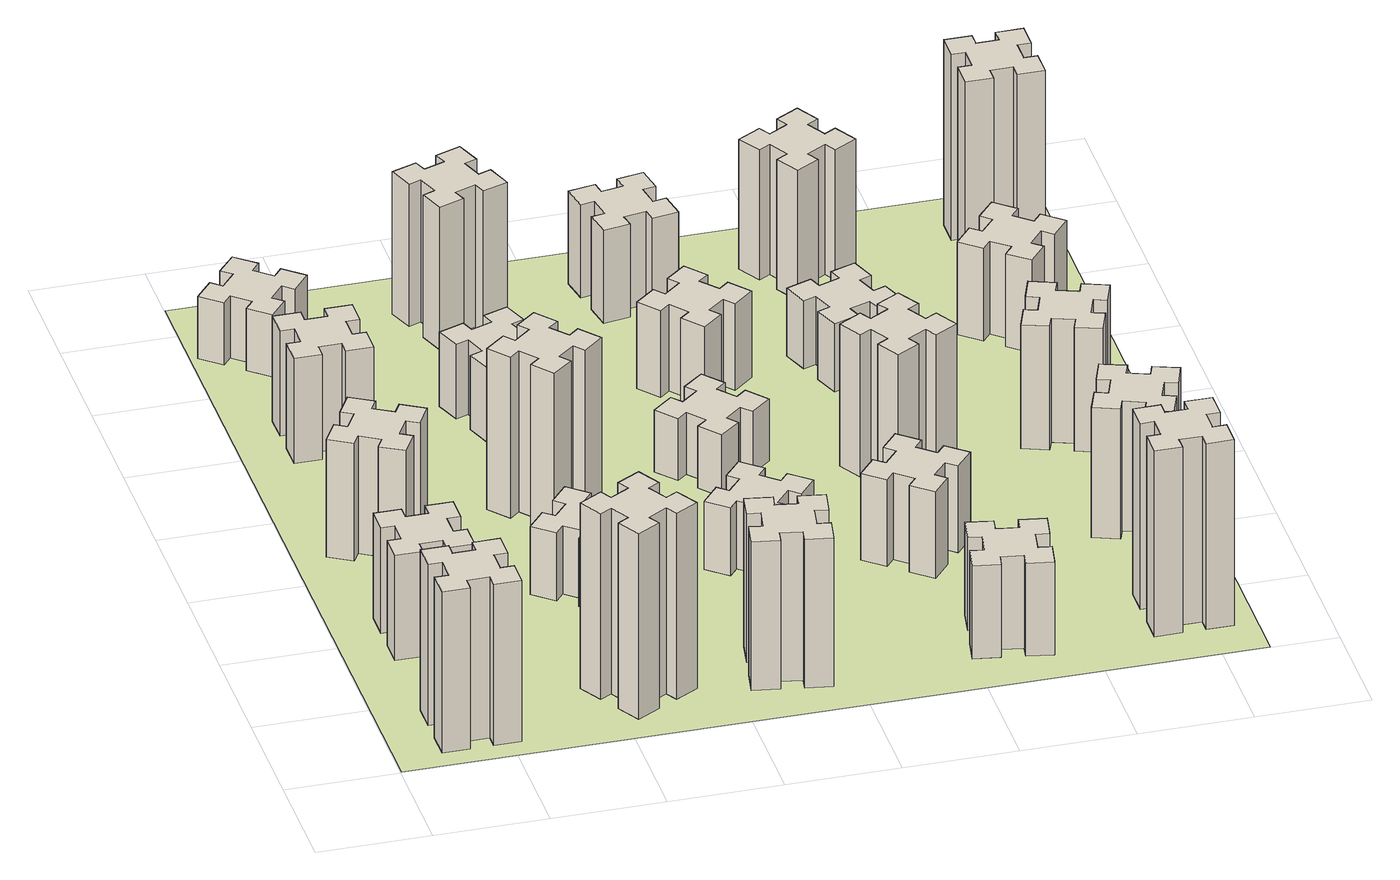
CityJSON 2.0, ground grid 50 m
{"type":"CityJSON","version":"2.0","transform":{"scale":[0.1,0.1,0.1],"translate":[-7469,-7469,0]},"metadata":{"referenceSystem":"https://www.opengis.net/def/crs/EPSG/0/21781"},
"CityObjects":{
"building1":{"type":"Building","attributes":{"class":"1000","function":"1000","usage":"1000","yearOfConstruction":2016,"roofType":"1000","measuredHeight":78,"storeysAboveGround":30,"storeysBelowGround":0},"geometry":[{"type":"Solid","lod":"1","boundaries":[[[[0,1,2,3,4,5,6,7,8,9,10,11,12,13,14,15,16,17,18,19]],[[17,16,20,21]],[[16,15,22,20]],[[15,14,23,22]],[[14,13,24,23]],[[13,12,25,24]],[[12,11,26,25]],[[11,10,27,26]],[[10,9,28,27]],[[9,8,29,28]],[[8,7,30,29]],[[7,6,31,30]],[[6,5,32,31]],[[5,4,33,32]],[[4,3,34,33]],[[3,2,35,34]],[[2,1,36,35]],[[1,0,37,36]],[[0,19,38,37]],[[19,18,39,38]],[[18,17,21,39]],[[24,25,26,27,28,29,30,31,32,33,34,35,36,37,38,39,21,20,22,23]]]]}]},
"building2":{"type":"Building","attributes":{"class":"1000","function":"1000","usage":"1000","yearOfConstruction":2016,"roofType":"1000","measuredHeight":51,"storeysAboveGround":30,"storeysBelowGround":0},"geometry":[{"type":"Solid","lod":"1","boundaries":[[[[40,41,42,43,44,45,46,47,48,49,50,51,52,53,54,55,56,57,58,59]],[[57,56,60,61]],[[56,55,62,60]],[[55,54,63,62]],[[54,53,64,63]],[[53,52,65,64]],[[52,51,66,65]],[[51,50,67,66]],[[50,49,68,67]],[[49,48,69,68]],[[48,47,70,69]],[[47,46,71,70]],[[46,45,72,71]],[[45,44,73,72]],[[44,43,74,73]],[[43,42,75,74]],[[42,41,76,75]],[[41,40,77,76]],[[40,59,78,77]],[[59,58,79,78]],[[58,57,61,79]],[[64,65,66,67,68,69,70,71,72,73,74,75,76,77,78,79,61,60,62,63]]]]}]},
"building3":{"type":"Building","attributes":{"class":"1000","function":"1000","usage":"1000","yearOfConstruction":2016,"roofType":"1000","measuredHeight":57,"storeysAboveGround":30,"storeysBelowGround":0},"geometry":[{"type":"Solid","lod":"1","boundaries":[[[[80,81,82,83,84,85,86,87,88,89,90,91,92,93,94,95,96,97,98,99]],[[97,96,100,101]],[[96,95,102,100]],[[95,94,103,102]],[[94,93,104,103]],[[93,92,105,104]],[[92,91,106,105]],[[91,90,107,106]],[[90,89,108,107]],[[89,88,109,108]],[[88,87,110,109]],[[87,86,111,110]],[[86,85,112,111]],[[85,84,113,112]],[[84,83,114,113]],[[83,82,115,114]],[[82,81,116,115]],[[81,80,117,116]],[[80,99,118,117]],[[99,98,119,118]],[[98,97,101,119]],[[104,105,106,107,108,109,110,111,112,113,114,115,116,117,118,119,101,100,102,103]]]]}]},
"building4":{"type":"Building","attributes":{"class":"1000","function":"1000","usage":"1000","yearOfConstruction":2016,"roofType":"1000","measuredHeight":51,"storeysAboveGround":30,"storeysBelowGround":0},"geometry":[{"type":"Solid","lod":"1","boundaries":[[[[120,121,122,123,124,125,126,127,128,129,130,131,132,133,134,135,136,137,138,139]],[[137,136,140,141]],[[136,135,142,140]],[[135,134,143,142]],[[134,133,144,143]],[[133,132,145,144]],[[132,131,146,145]],[[131,130,147,146]],[[130,129,148,147]],[[129,128,149,148]],[[128,127,150,149]],[[127,126,151,150]],[[126,125,152,151]],[[125,124,153,152]],[[124,123,154,153]],[[123,122,155,154]],[[122,121,156,155]],[[121,120,157,156]],[[120,139,158,157]],[[139,138,159,158]],[[138,137,141,159]],[[144,145,146,147,148,149,150,151,152,153,154,155,156,157,158,159,141,140,142,143]]]]}]},
"building5":{"type":"Building","attributes":{"class":"1000","function":"1000","usage":"1000","yearOfConstruction":2016,"roofType":"1000","measuredHeight":90,"storeysAboveGround":30,"storeysBelowGround":0},"geometry":[{"type":"Solid","lod":"1","boundaries":[[[[160,161,162,163,164,165,166,167,168,169,170,171,172,173,174,175,176,177,178,179]],[[177,176,180,181]],[[176,175,182,180]],[[175,174,183,182]],[[174,173,184,183]],[[173,172,185,184]],[[172,171,186,185]],[[171,170,187,186]],[[170,169,188,187]],[[169,168,189,188]],[[168,167,190,189]],[[167,166,191,190]],[[166,165,192,191]],[[165,164,193,192]],[[164,163,194,193]],[[163,162,195,194]],[[162,161,196,195]],[[161,160,197,196]],[[160,179,198,197]],[[179,178,199,198]],[[178,177,181,199]],[[184,185,186,187,188,189,190,191,192,193,194,195,196,197,198,199,181,180,182,183]]]]}]},
"building6":{"type":"Building","attributes":{"class":"1000","function":"1000","usage":"1000","yearOfConstruction":2016,"roofType":"1000","measuredHeight":30,"storeysAboveGround":30,"storeysBelowGround":0},"geometry":[{"type":"Solid","lod":"1","boundaries":[[[[200,201,202,203,204,205,206,207,208,209,210,211,212,213,214,215,216,217,218,219]],[[217,216,220,221]],[[216,215,222,220]],[[215,214,223,222]],[[214,213,224,223]],[[213,212,225,224]],[[212,211,226,225]],[[211,210,227,226]],[[210,209,228,227]],[[209,208,229,228]],[[208,207,230,229]],[[207,206,231,230]],[[206,205,232,231]],[[205,204,233,232]],[[204,203,234,233]],[[203,202,235,234]],[[202,201,236,235]],[[201,200,237,236]],[[200,219,238,237]],[[219,218,239,238]],[[218,217,221,239]],[[224,225,226,227,228,229,230,231,232,233,234,235,236,237,238,239,221,220,222,223]]]]}]},
"building7":{"type":"Building","attributes":{"class":"1000","function":"1000","usage":"1000","yearOfConstruction":2016,"roofType":"1000","measuredHeight":33,"storeysAboveGround":30,"storeysBelowGround":0},"geometry":[{"type":"Solid","lod":"1","boundaries":[[[[240,241,242,243,244,245,246,247,248,249,250,251,252,253,254,255,256,257,258,259]],[[257,256,260,261]],[[256,255,262,260]],[[255,254,263,262]],[[254,253,264,263]],[[253,252,265,264]],[[252,251,266,265]],[[251,250,267,266]],[[250,249,268,267]],[[249,248,269,268]],[[248,247,270,269]],[[247,246,271,270]],[[246,245,272,271]],[[245,244,273,272]],[[244,243,274,273]],[[243,242,275,274]],[[242,241,276,275]],[[241,240,277,276]],[[240,259,278,277]],[[259,258,279,278]],[[258,257,261,279]],[[264,265,266,267,268,269,270,271,272,273,274,275,276,277,278,279,261,260,262,263]]]]}]},
"building8":{"type":"Building","attributes":{"class":"1000","function":"1000","usage":"1000","yearOfConstruction":2016,"roofType":"1000","measuredHeight":78,"storeysAboveGround":30,"storeysBelowGround":0},"geometry":[{"type":"Solid","lod":"1","boundaries":[[[[280,281,282,283,284,285,286,287,288,289,290,291,292,293,294,295,296,297,298,299]],[[297,296,300,301]],[[296,295,302,300]],[[295,294,303,302]],[[294,293,304,303]],[[293,292,305,304]],[[292,291,306,305]],[[291,290,307,306]],[[290,289,308,307]],[[289,288,309,308]],[[288,287,310,309]],[[287,286,311,310]],[[286,285,312,311]],[[285,284,313,312]],[[284,283,314,313]],[[283,282,315,314]],[[282,281,316,315]],[[281,280,317,316]],[[280,299,318,317]],[[299,298,319,318]],[[298,297,301,319]],[[304,305,306,307,308,309,310,311,312,313,314,315,316,317,318,319,301,300,302,303]]]]}]},
"building9":{"type":"Building","attributes":{"class":"1000","function":"1000","usage":"1000","yearOfConstruction":2016,"roofType":"1000","measuredHeight":72,"storeysAboveGround":30,"storeysBelowGround":0},"geometry":[{"type":"Solid","lod":"1","boundaries":[[[[320,321,322,323,324,325,326,327,328,329,330,331,332,333,334,335,336,337,338,339]],[[337,336,340,341]],[[336,335,342,340]],[[335,334,343,342]],[[334,333,344,343]],[[333,332,345,344]],[[332,331,346,345]],[[331,330,347,346]],[[330,329,348,347]],[[329,328,349,348]],[[328,327,350,349]],[[327,326,351,350]],[[326,325,352,351]],[[325,324,353,352]],[[324,323,354,353]],[[323,322,355,354]],[[322,321,356,355]],[[321,320,357,356]],[[320,339,358,357]],[[339,338,359,358]],[[338,337,341,359]],[[344,345,346,347,348,349,350,351,352,353,354,355,356,357,358,359,341,340,342,343]]]]}]},
"building10":{"type":"Building","attributes":{"class":"1000","function":"1000","usage":"1000","yearOfConstruction":2016,"roofType":"1000","measuredHeight":36,"storeysAboveGround":30,"storeysBelowGround":0},"geometry":[{"type":"Solid","lod":"1","boundaries":[[[[360,361,362,363,364,365,366,367,368,369,370,371,372,373,374,375,376,377,378,379]],[[377,376,380,381]],[[376,375,382,380]],[[375,374,383,382]],[[374,373,384,383]],[[373,372,385,384]],[[372,371,386,385]],[[371,370,387,386]],[[370,369,388,387]],[[369,368,389,388]],[[368,367,390,389]],[[367,366,391,390]],[[366,365,392,391]],[[365,364,393,392]],[[364,363,394,393]],[[363,362,395,394]],[[362,361,396,395]],[[361,360,397,396]],[[360,379,398,397]],[[379,378,399,398]],[[378,377,381,399]],[[384,385,386,387,388,389,390,391,392,393,394,395,396,397,398,399,381,380,382,383]]]]}]},
"building11":{"type":"Building","attributes":{"class":"1000","function":"1000","usage":"1000","yearOfConstruction":2016,"roofType":"1000","measuredHeight":69,"storeysAboveGround":30,"storeysBelowGround":0},"geometry":[{"type":"Solid","lod":"1","boundaries":[[[[400,401,402,403,404,405,406,407,408,409,410,411,412,413,414,415,416,417,418,419]],[[417,416,420,421]],[[416,415,422,420]],[[415,414,423,422]],[[414,413,424,423]],[[413,412,425,424]],[[412,411,426,425]],[[411,410,427,426]],[[410,409,428,427]],[[409,408,429,428]],[[408,407,430,429]],[[407,406,431,430]],[[406,405,432,431]],[[405,404,433,432]],[[404,403,434,433]],[[403,402,435,434]],[[402,401,436,435]],[[401,400,437,436]],[[400,419,438,437]],[[419,418,439,438]],[[418,417,421,439]],[[424,425,426,427,428,429,430,431,432,433,434,435,436,437,438,439,421,420,422,423]]]]}]},
"building12":{"type":"Building","attributes":{"class":"1000","function":"1000","usage":"1000","yearOfConstruction":2016,"roofType":"1000","measuredHeight":33,"storeysAboveGround":30,"storeysBelowGround":0},"geometry":[{"type":"Solid","lod":"1","boundaries":[[[[440,441,442,443,444,445,446,447,448,449,450,451,452,453,454,455,456,457,458,459]],[[457,456,460,461]],[[456,455,462,460]],[[455,454,463,462]],[[454,453,464,463]],[[453,452,465,464]],[[452,451,466,465]],[[451,450,467,466]],[[450,449,468,467]],[[449,448,469,468]],[[448,447,470,469]],[[447,446,471,470]],[[446,445,472,471]],[[445,444,473,472]],[[444,443,474,473]],[[443,442,475,474]],[[442,441,476,475]],[[441,440,477,476]],[[440,459,478,477]],[[459,458,479,478]],[[458,457,461,479]],[[464,465,466,467,468,469,470,471,472,473,474,475,476,477,478,479,461,460,462,463]]]]}]},
"building13":{"type":"Building","attributes":{"class":"1000","function":"1000","usage":"1000","yearOfConstruction":2016,"roofType":"1000","measuredHeight":30,"storeysAboveGround":30,"storeysBelowGround":0},"geometry":[{"type":"Solid","lod":"1","boundaries":[[[[480,481,482,483,484,485,486,487,488,489,490,491,492,493,494,495,496,497,498,499]],[[497,496,500,501]],[[496,495,502,500]],[[495,494,503,502]],[[494,493,504,503]],[[493,492,505,504]],[[492,491,506,505]],[[491,490,507,506]],[[490,489,508,507]],[[489,488,509,508]],[[488,487,510,509]],[[487,486,511,510]],[[486,485,512,511]],[[485,484,513,512]],[[484,483,514,513]],[[483,482,515,514]],[[482,481,516,515]],[[481,480,517,516]],[[480,499,518,517]],[[499,498,519,518]],[[498,497,501,519]],[[504,505,506,507,508,509,510,511,512,513,514,515,516,517,518,519,501,500,502,503]]]]}]},
"building14":{"type":"Building","attributes":{"class":"1000","function":"1000","usage":"1000","yearOfConstruction":2016,"roofType":"1000","measuredHeight":42,"storeysAboveGround":30,"storeysBelowGround":0},"geometry":[{"type":"Solid","lod":"1","boundaries":[[[[520,521,522,523,524,525,526,527,528,529,530,531,532,533,534,535,536,537,538,539]],[[537,536,540,541]],[[536,535,542,540]],[[535,534,543,542]],[[534,533,544,543]],[[533,532,545,544]],[[532,531,546,545]],[[531,530,547,546]],[[530,529,548,547]],[[529,528,549,548]],[[528,527,550,549]],[[527,526,551,550]],[[526,525,552,551]],[[525,524,553,552]],[[524,523,554,553]],[[523,522,555,554]],[[522,521,556,555]],[[521,520,557,556]],[[520,539,558,557]],[[539,538,559,558]],[[538,537,541,559]],[[544,545,546,547,548,549,550,551,552,553,554,555,556,557,558,559,541,540,542,543]]]]}]},
"building15":{"type":"Building","attributes":{"class":"1000","function":"1000","usage":"1000","yearOfConstruction":2016,"roofType":"1000","measuredHeight":45,"storeysAboveGround":30,"storeysBelowGround":0},"geometry":[{"type":"Solid","lod":"1","boundaries":[[[[560,561,562,563,564,565,566,567,568,569,570,571,572,573,574,575,576,577,578,579]],[[577,576,580,581]],[[576,575,582,580]],[[575,574,583,582]],[[574,573,584,583]],[[573,572,585,584]],[[572,571,586,585]],[[571,570,587,586]],[[570,569,588,587]],[[569,568,589,588]],[[568,567,590,589]],[[567,566,591,590]],[[566,565,592,591]],[[565,564,593,592]],[[564,563,594,593]],[[563,562,595,594]],[[562,561,596,595]],[[561,560,597,596]],[[560,579,598,597]],[[579,578,599,598]],[[578,577,581,599]],[[584,585,586,587,588,589,590,591,592,593,594,595,596,597,598,599,581,580,582,583]]]]}]},
"building16":{"type":"Building","attributes":{"class":"1000","function":"1000","usage":"1000","yearOfConstruction":2016,"roofType":"1000","measuredHeight":42,"storeysAboveGround":30,"storeysBelowGround":0},"geometry":[{"type":"Solid","lod":"1","boundaries":[[[[600,601,602,603,604,605,606,607,608,609,610,611,612,613,614,615,616,617,618,619]],[[617,616,620,621]],[[616,615,622,620]],[[615,614,623,622]],[[614,613,624,623]],[[613,612,625,624]],[[612,611,626,625]],[[611,610,627,626]],[[610,609,628,627]],[[609,608,629,628]],[[608,607,630,629]],[[607,606,631,630]],[[606,605,632,631]],[[605,604,633,632]],[[604,603,634,633]],[[603,602,635,634]],[[602,601,636,635]],[[601,600,637,636]],[[600,619,638,637]],[[619,618,639,638]],[[618,617,621,639]],[[624,625,626,627,628,629,630,631,632,633,634,635,636,637,638,639,621,620,622,623]]]]}]},
"building17":{"type":"Building","attributes":{"class":"1000","function":"1000","usage":"1000","yearOfConstruction":2016,"roofType":"1000","measuredHeight":45,"storeysAboveGround":30,"storeysBelowGround":0},"geometry":[{"type":"Solid","lod":"1","boundaries":[[[[640,641,642,643,644,645,646,647,648,649,650,651,652,653,654,655,656,657,658,659]],[[657,656,660,661]],[[656,655,662,660]],[[655,654,663,662]],[[654,653,664,663]],[[653,652,665,664]],[[652,651,666,665]],[[651,650,667,666]],[[650,649,668,667]],[[649,648,669,668]],[[648,647,670,669]],[[647,646,671,670]],[[646,645,672,671]],[[645,644,673,672]],[[644,643,674,673]],[[643,642,675,674]],[[642,641,676,675]],[[641,640,677,676]],[[640,659,678,677]],[[659,658,679,678]],[[658,657,661,679]],[[664,665,666,667,668,669,670,671,672,673,674,675,676,677,678,679,661,660,662,663]]]]}]},
"building18":{"type":"Building","attributes":{"class":"1000","function":"1000","usage":"1000","yearOfConstruction":2016,"roofType":"1000","measuredHeight":69,"storeysAboveGround":30,"storeysBelowGround":0},"geometry":[{"type":"Solid","lod":"1","boundaries":[[[[680,681,682,683,684,685,686,687,688,689,690,691,692,693,694,695,696,697,698,699]],[[697,696,700,701]],[[696,695,702,700]],[[695,694,703,702]],[[694,693,704,703]],[[693,692,705,704]],[[692,691,706,705]],[[691,690,707,706]],[[690,689,708,707]],[[689,688,709,708]],[[688,687,710,709]],[[687,686,711,710]],[[686,685,712,711]],[[685,684,713,712]],[[684,683,714,713]],[[683,682,715,714]],[[682,681,716,715]],[[681,680,717,716]],[[680,699,718,717]],[[699,698,719,718]],[[698,697,701,719]],[[704,705,706,707,708,709,710,711,712,713,714,715,716,717,718,719,701,700,702,703]]]]}]},
"building19":{"type":"Building","attributes":{"class":"1000","function":"1000","usage":"1000","yearOfConstruction":2016,"roofType":"1000","measuredHeight":33,"storeysAboveGround":30,"storeysBelowGround":0},"geometry":[{"type":"Solid","lod":"1","boundaries":[[[[720,721,722,723,724,725,726,727,728,729,730,731,732,733,734,735,736,737,738,739]],[[737,736,740,741]],[[736,735,742,740]],[[735,734,743,742]],[[734,733,744,743]],[[733,732,745,744]],[[732,731,746,745]],[[731,730,747,746]],[[730,729,748,747]],[[729,728,749,748]],[[728,727,750,749]],[[727,726,751,750]],[[726,725,752,751]],[[725,724,753,752]],[[724,723,754,753]],[[723,722,755,754]],[[722,721,756,755]],[[721,720,757,756]],[[720,739,758,757]],[[739,738,759,758]],[[738,737,741,759]],[[744,745,746,747,748,749,750,751,752,753,754,755,756,757,758,759,741,740,742,743]]]]}]},
"building20":{"type":"Building","attributes":{"class":"1000","function":"1000","usage":"1000","yearOfConstruction":2016,"roofType":"1000","measuredHeight":90,"storeysAboveGround":30,"storeysBelowGround":0},"geometry":[{"type":"Solid","lod":"1","boundaries":[[[[760,761,762,763,764,765,766,767,768,769,770,771,772,773,774,775,776,777,778,779]],[[777,776,780,781]],[[776,775,782,780]],[[775,774,783,782]],[[774,773,784,783]],[[773,772,785,784]],[[772,771,786,785]],[[771,770,787,786]],[[770,769,788,787]],[[769,768,789,788]],[[768,767,790,789]],[[767,766,791,790]],[[766,765,792,791]],[[765,764,793,792]],[[764,763,794,793]],[[763,762,795,794]],[[762,761,796,795]],[[761,760,797,796]],[[760,779,798,797]],[[779,778,799,798]],[[778,777,781,799]],[[784,785,786,787,788,789,790,791,792,793,794,795,796,797,798,799,781,780,782,783]]]]}]},
"building21":{"type":"Building","attributes":{"class":"1000","function":"1000","usage":"1000","yearOfConstruction":2016,"roofType":"1000","measuredHeight":63,"storeysAboveGround":30,"storeysBelowGround":0},"geometry":[{"type":"Solid","lod":"1","boundaries":[[[[800,801,802,803,804,805,806,807,808,809,810,811,812,813,814,815,816,817,818,819]],[[817,816,820,821]],[[816,815,822,820]],[[815,814,823,822]],[[814,813,824,823]],[[813,812,825,824]],[[812,811,826,825]],[[811,810,827,826]],[[810,809,828,827]],[[809,808,829,828]],[[808,807,830,829]],[[807,806,831,830]],[[806,805,832,831]],[[805,804,833,832]],[[804,803,834,833]],[[803,802,835,834]],[[802,801,836,835]],[[801,800,837,836]],[[800,819,838,837]],[[819,818,839,838]],[[818,817,821,839]],[[824,825,826,827,828,829,830,831,832,833,834,835,836,837,838,839,821,820,822,823]]]]}]},
"building22":{"type":"Building","attributes":{"class":"1000","function":"1000","usage":"1000","yearOfConstruction":2016,"roofType":"1000","measuredHeight":63,"storeysAboveGround":30,"storeysBelowGround":0},"geometry":[{"type":"Solid","lod":"1","boundaries":[[[[840,841,842,843,844,845,846,847,848,849,850,851,852,853,854,855,856,857,858,859]],[[857,856,860,861]],[[856,855,862,860]],[[855,854,863,862]],[[854,853,864,863]],[[853,852,865,864]],[[852,851,866,865]],[[851,850,867,866]],[[850,849,868,867]],[[849,848,869,868]],[[848,847,870,869]],[[847,846,871,870]],[[846,845,872,871]],[[845,844,873,872]],[[844,843,874,873]],[[843,842,875,874]],[[842,841,876,875]],[[841,840,877,876]],[[840,859,878,877]],[[859,858,879,878]],[[858,857,861,879]],[[864,865,866,867,868,869,870,871,872,873,874,875,876,877,878,879,861,860,862,863]]]]}]},
"building23":{"type":"Building","attributes":{"class":"1000","function":"1000","usage":"1000","yearOfConstruction":2016,"roofType":"1000","measuredHeight":60,"storeysAboveGround":30,"storeysBelowGround":0},"geometry":[{"type":"Solid","lod":"1","boundaries":[[[[880,881,882,883,884,885,886,887,888,889,890,891,892,893,894,895,896,897,898,899]],[[897,896,900,901]],[[896,895,902,900]],[[895,894,903,902]],[[894,893,904,903]],[[893,892,905,904]],[[892,891,906,905]],[[891,890,907,906]],[[890,889,908,907]],[[889,888,909,908]],[[888,887,910,909]],[[887,886,911,910]],[[886,885,912,911]],[[885,884,913,912]],[[884,883,914,913]],[[883,882,915,914]],[[882,881,916,915]],[[881,880,917,916]],[[880,899,918,917]],[[899,898,919,918]],[[898,897,901,919]],[[904,905,906,907,908,909,910,911,912,913,914,915,916,917,918,919,901,900,902,903]]]]}]},
"building24":{"type":"Building","attributes":{"class":"1000","function":"1000","usage":"1000","yearOfConstruction":2016,"roofType":"1000","measuredHeight":45,"storeysAboveGround":30,"storeysBelowGround":0},"geometry":[{"type":"Solid","lod":"1","boundaries":[[[[920,921,922,923,924,925,926,927,928,929,930,931,932,933,934,935,936,937,938,939]],[[937,936,940,941]],[[936,935,942,940]],[[935,934,943,942]],[[934,933,944,943]],[[933,932,945,944]],[[932,931,946,945]],[[931,930,947,946]],[[930,929,948,947]],[[929,928,949,948]],[[928,927,950,949]],[[927,926,951,950]],[[926,925,952,951]],[[925,924,953,952]],[[924,923,954,953]],[[923,922,955,954]],[[922,921,956,955]],[[921,920,957,956]],[[920,939,958,957]],[[939,938,959,958]],[[938,937,941,959]],[[944,945,946,947,948,949,950,951,952,953,954,955,956,957,958,959,941,940,942,943]]]]}]},
"building25":{"type":"Building","attributes":{"class":"1000","function":"1000","usage":"1000","yearOfConstruction":2016,"roofType":"1000","measuredHeight":90,"storeysAboveGround":30,"storeysBelowGround":0},"geometry":[{"type":"Solid","lod":"1","boundaries":[[[[960,961,962,963,964,965,966,967,968,969,970,971,972,973,974,975,976,977,978,979]],[[977,976,980,981]],[[976,975,982,980]],[[975,974,983,982]],[[974,973,984,983]],[[973,972,985,984]],[[972,971,986,985]],[[971,970,987,986]],[[970,969,988,987]],[[969,968,989,988]],[[968,967,990,989]],[[967,966,991,990]],[[966,965,992,991]],[[965,964,993,992]],[[964,963,994,993]],[[963,962,995,994]],[[962,961,996,995]],[[961,960,997,996]],[[960,979,998,997]],[[979,978,999,998]],[[978,977,981,999]],[[984,985,986,987,988,989,990,991,992,993,994,995,996,997,998,999,981,980,982,983]]]]}]},
"landuse1":{"type":"LandUse","attributes":{"name":"plot1","function":"1010"},"geometry":[{"type":"MultiSurface","lod":"1","boundaries":[[[1000,1001,1002,1003]]]}]}
},
"vertices":[
[265,325,0],[265,225,0],[205,225,0],[205,105,0],[325,105,0],[325,165,0],[425,165,0],[425,105,0],[545,105,0],[545,225,0],[485,225,0],[485,325,0],[545,325,0],[545,445,0],[425,445,0],[425,385,0],[325,385,0],[325,445,0],[205,445,0],[205,325,0],[325,385,780],[325,445,780],[425,385,780],[425,445,780],[545,445,780],[545,325,780],[485,325,780],[485,225,780],[545,225,780],[545,105,780],[425,105,780],[425,165,780],[325,165,780],[325,105,780],[205,105,780],[205,225,780],[265,225,780],[265,325,780],[205,325,780],[205,445,780],
[265,1065,0],[265,965,0],[205,965,0],[205,845,0],[325,845,0],[325,905,0],[425,905,0],[425,845,0],[545,845,0],[545,965,0],[485,965,0],[485,1065,0],[545,1065,0],[545,1185,0],[425,1185,0],[425,1125,0],[325,1125,0],[325,1185,0],[205,1185,0],[205,1065,0],[325,1125,510],[325,1185,510],[425,1125,510],[425,1185,510],[545,1185,510],[545,1065,510],[485,1065,510],[485,965,510],[545,965,510],[545,845,510],[425,845,510],[425,905,510],[325,905,510],[325,845,510],[205,845,510],[205,965,510],[265,965,510],[265,1065,510],[205,1065,510],[205,1185,510],
[474,1826,0],[387,1876,0],[417,1928,0],[313,1988,0],[253,1884,0],[305,1854,0],[255,1767,0],[203,1797,0],[143,1693,0],[247,1633,0],[277,1685,0],[364,1635,0],[334,1583,0],[438,1523,0],[498,1627,0],[446,1657,0],[496,1744,0],[548,1714,0],[608,1818,0],[504,1878,0],[496,1744,570],[548,1714,570],[446,1657,570],[498,1627,570],[438,1523,570],[334,1583,570],[364,1635,570],[277,1685,570],[247,1633,570],[143,1693,570],[203,1797,570],[255,1767,570],[305,1854,570],[253,1884,570],[313,1988,570],[417,1928,570],[387,1876,570],[474,1826,570],[504,1878,570],[608,1818,570],
[485,2545,0],[485,2645,0],[545,2645,0],[545,2765,0],[425,2765,0],[425,2705,0],[325,2705,0],[325,2765,0],[205,2765,0],[205,2645,0],[265,2645,0],[265,2545,0],[205,2545,0],[205,2425,0],[325,2425,0],[325,2485,0],[425,2485,0],[425,2425,0],[545,2425,0],[545,2545,0],[425,2485,510],[425,2425,510],[325,2485,510],[325,2425,510],[205,2425,510],[205,2545,510],[265,2545,510],[265,2645,510],[205,2645,510],[205,2765,510],[325,2765,510],[325,2705,510],[425,2705,510],[425,2765,510],[545,2765,510],[545,2645,510],[485,2645,510],[485,2545,510],[545,2545,510],[545,2425,510],
[1127,255,0],[1214,305,0],[1244,253,0],[1348,313,0],[1288,417,0],[1236,387,0],[1186,474,0],[1238,504,0],[1178,608,0],[1074,548,0],[1104,496,0],[1017,446,0],[987,498,0],[883,438,0],[943,334,0],[995,364,0],[1045,277,0],[993,247,0],[1053,143,0],[1157,203,0],[1045,277,900],[993,247,900],[995,364,900],[943,334,900],[883,438,900],[987,498,900],[1017,446,900],[1104,496,900],[1074,548,900],[1178,608,900],[1238,504,900],[1186,474,900],[1236,387,900],[1288,417,900],[1348,313,900],[1244,253,900],[1214,305,900],[1127,255,900],[1157,203,900],[1053,143,900],
[384,3387,0],[308,3452,0],[346,3498,0],[254,3575,0],[177,3483,0],[223,3444,0],[159,3368,0],[113,3406,0],[36,3314,0],[128,3237,0],[166,3283,0],[243,3219,0],[204,3173,0],[296,3096,0],[373,3188,0],[327,3226,0],[392,3303,0],[438,3264,0],[515,3356,0],[423,3433,0],[392,3303,300],[438,3264,300],[327,3226,300],[373,3188,300],[296,3096,300],[204,3173,300],[243,3219,300],[166,3283,300],[128,3237,300],[36,3314,300],[113,3406,300],[159,3368,300],[223,3444,300],[177,3483,300],[254,3575,300],[346,3498,300],[308,3452,300],[384,3387,300],[423,3433,300],[515,3356,300],
[1224,1267,0],[1148,1332,0],[1186,1378,0],[1094,1455,0],[1017,1363,0],[1063,1324,0],[999,1248,0],[953,1286,0],[876,1194,0],[968,1117,0],[1006,1163,0],[1083,1099,0],[1044,1053,0],[1136,976,0],[1213,1068,0],[1167,1106,0],[1232,1183,0],[1278,1144,0],[1355,1236,0],[1263,1313,0],[1232,1183,330],[1278,1144,330],[1167,1106,330],[1213,1068,330],[1136,976,330],[1044,1053,330],[1083,1099,330],[1006,1163,330],[968,1117,330],[876,1194,330],[953,1286,330],[999,1248,330],[1063,1324,330],[1017,1363,330],[1094,1455,330],[1186,1378,330],[1148,1332,330],[1224,1267,330],[1263,1313,330],[1355,1236,330],
[1083,1972,0],[1006,1907,0],[968,1953,0],[876,1876,0],[953,1784,0],[999,1823,0],[1063,1746,0],[1017,1708,0],[1094,1616,0],[1186,1693,0],[1148,1739,0],[1224,1803,0],[1263,1757,0],[1355,1834,0],[1278,1926,0],[1232,1888,0],[1167,1964,0],[1213,2003,0],[1136,2095,0],[1044,2018,0],[1167,1964,780],[1213,2003,780],[1232,1888,780],[1278,1926,780],[1355,1834,780],[1263,1757,780],[1224,1803,780],[1148,1739,780],[1186,1693,780],[1094,1616,780],[1017,1708,780],[1063,1746,780],[999,1823,780],[953,1784,780],[876,1876,780],[968,1953,780],[1006,1907,780],[1083,1972,780],[1044,2018,780],[1136,2095,780],
[1855,307,0],[1872,405,0],[1931,395,0],[1952,513,0],[1834,534,0],[1824,475,0],[1725,492,0],[1736,551,0],[1617,572,0],[1597,454,0],[1656,444,0],[1638,345,0],[1579,356,0],[1558,237,0],[1677,217,0],[1687,276,0],[1785,258,0],[1775,199,0],[1893,178,0],[1914,297,0],[1785,258,720],[1775,199,720],[1687,276,720],[1677,217,720],[1558,237,720],[1579,356,720],[1638,345,720],[1656,444,720],[1597,454,720],[1617,572,720],[1736,551,720],[1725,492,720],[1824,475,720],[1834,534,720],[1952,513,720],[1931,395,720],[1872,405,720],[1855,307,720],[1914,297,720],[1893,178,720],
[1106,2475,0],[1200,2509,0],[1220,2453,0],[1333,2494,0],[1292,2607,0],[1236,2586,0],[1202,2680,0],[1258,2700,0],[1217,2813,0],[1104,2772,0],[1125,2716,0],[1031,2682,0],[1010,2738,0],[897,2697,0],[939,2584,0],[995,2605,0],[1029,2511,0],[973,2490,0],[1014,2377,0],[1127,2419,0],[1029,2511,360],[973,2490,360],[995,2605,360],[939,2584,360],[897,2697,360],[1010,2738,360],[1031,2682,360],[1125,2716,360],[1104,2772,360],[1217,2813,360],[1258,2700,360],[1202,2680,360],[1236,2586,360],[1292,2607,360],[1333,2494,360],[1220,2453,360],[1200,2509,360],[1106,2475,360],[1127,2419,360],[1014,2377,360],
[1125,3456,0],[1031,3422,0],[1010,3478,0],[897,3437,0],[939,3324,0],[995,3345,0],[1029,3251,0],[973,3230,0],[1014,3117,0],[1127,3159,0],[1106,3215,0],[1200,3249,0],[1220,3193,0],[1333,3234,0],[1292,3347,0],[1236,3326,0],[1202,3420,0],[1258,3440,0],[1217,3553,0],[1104,3512,0],[1202,3420,690],[1258,3440,690],[1236,3326,690],[1292,3347,690],[1333,3234,690],[1220,3193,690],[1200,3249,690],[1106,3215,690],[1127,3159,690],[1014,3117,690],[973,3230,690],[1029,3251,690],[995,3345,690],[939,3324,690],[897,3437,690],[1010,3478,690],[1031,3422,690],[1125,3456,690],[1104,3512,690],[1217,3553,690],
[1746,1163,0],[1823,1099,0],[1784,1053,0],[1876,976,0],[1953,1068,0],[1907,1106,0],[1972,1183,0],[2018,1144,0],[2095,1236,0],[2003,1313,0],[1964,1267,0],[1888,1332,0],[1926,1378,0],[1834,1455,0],[1757,1363,0],[1803,1324,0],[1739,1248,0],[1693,1286,0],[1616,1194,0],[1708,1117,0],[1739,1248,330],[1693,1286,330],[1803,1324,330],[1757,1363,330],[1834,1455,330],[1926,1378,330],[1888,1332,330],[1964,1267,330],[2003,1313,330],[2095,1236,330],[2018,1144,330],[1972,1183,330],[1907,1106,330],[1953,1068,330],[1876,976,330],[1784,1053,330],[1823,1099,330],[1746,1163,330],[1708,1117,330],[1616,1194,330],
[1972,1988,0],[1907,2064,0],[1953,2103,0],[1876,2195,0],[1784,2118,0],[1823,2072,0],[1746,2007,0],[1708,2053,0],[1616,1976,0],[1693,1884,0],[1739,1923,0],[1803,1846,0],[1757,1808,0],[1834,1716,0],[1926,1793,0],[1888,1839,0],[1964,1903,0],[2003,1857,0],[2095,1934,0],[2018,2026,0],[1964,1903,300],[2003,1857,300],[1888,1839,300],[1926,1793,300],[1834,1716,300],[1757,1808,300],[1803,1846,300],[1739,1923,300],[1693,1884,300],[1616,1976,300],[1708,2053,300],[1746,2007,300],[1823,2072,300],[1784,2118,300],[1876,2195,300],[1953,2103,300],[1907,2064,300],[1972,1988,300],[2018,2026,300],[2095,1934,300],
[1839,2563,0],[1903,2486,0],[1857,2448,0],[1934,2356,0],[2026,2433,0],[1988,2479,0],[2064,2543,0],[2103,2497,0],[2195,2574,0],[2118,2666,0],[2072,2628,0],[2007,2704,0],[2053,2743,0],[1976,2835,0],[1884,2758,0],[1923,2712,0],[1846,2647,0],[1808,2693,0],[1716,2616,0],[1793,2524,0],[1846,2647,420],[1808,2693,420],[1923,2712,420],[1884,2758,420],[1976,2835,420],[2053,2743,420],[2007,2704,420],[2072,2628,420],[2118,2666,420],[2195,2574,420],[2103,2497,420],[2064,2543,420],[1988,2479,420],[2026,2433,420],[1934,2356,420],[1857,2448,420],[1903,2486,420],[1839,2563,420],[1793,2524,420],[1716,2616,420],
[2596,444,0],[2578,345,0],[2519,356,0],[2498,237,0],[2617,217,0],[2627,276,0],[2725,258,0],[2715,199,0],[2833,178,0],[2854,297,0],[2795,307,0],[2812,405,0],[2871,395,0],[2892,513,0],[2774,534,0],[2764,475,0],[2665,492,0],[2676,551,0],[2557,572,0],[2537,454,0],[2665,492,450],[2676,551,450],[2764,475,450],[2774,534,450],[2892,513,450],[2871,395,450],[2812,405,450],[2795,307,450],[2854,297,450],[2833,178,450],[2715,199,450],[2725,258,450],[2627,276,450],[2617,217,450],[2498,237,450],[2519,356,450],[2578,345,450],[2596,444,450],[2537,454,450],[2557,572,450],
[2547,1006,0],[2612,1083,0],[2658,1044,0],[2735,1136,0],[2643,1213,0],[2604,1167,0],[2528,1232,0],[2566,1278,0],[2474,1355,0],[2397,1263,0],[2443,1224,0],[2379,1148,0],[2333,1186,0],[2256,1094,0],[2348,1017,0],[2386,1063,0],[2463,999,0],[2424,953,0],[2516,876,0],[2593,968,0],[2463,999,420],[2424,953,420],[2386,1063,420],[2348,1017,420],[2256,1094,420],[2333,1186,420],[2379,1148,420],[2443,1224,420],[2397,1263,420],[2474,1355,420],[2566,1278,420],[2528,1232,420],[2604,1167,420],[2643,1213,420],[2735,1136,420],[2658,1044,420],[2612,1083,420],[2547,1006,420],[2593,968,420],[2516,876,420],
[1738,3365,0],[1756,3267,0],[1697,3257,0],[1717,3138,0],[1836,3159,0],[1825,3218,0],[1924,3236,0],[1934,3177,0],[2052,3197,0],[2031,3316,0],[1972,3305,0],[1955,3404,0],[2014,3414,0],[1993,3532,0],[1875,3511,0],[1885,3452,0],[1787,3435,0],[1777,3494,0],[1658,3473,0],[1679,3355,0],[1787,3435,450],[1777,3494,450],[1885,3452,450],[1875,3511,450],[1993,3532,450],[2014,3414,450],[1955,3404,450],[1972,3305,450],[2031,3316,450],[2052,3197,450],[1934,3177,450],[1924,3236,450],[1825,3218,450],[1836,3159,450],[1717,3138,450],[1697,3257,450],[1756,3267,450],[1738,3365,450],[1679,3355,450],[1658,3473,450],
[2475,1744,0],[2525,1657,0],[2473,1627,0],[2533,1523,0],[2637,1583,0],[2607,1635,0],[2694,1685,0],[2724,1633,0],[2828,1693,0],[2768,1797,0],[2716,1767,0],[2666,1854,0],[2718,1884,0],[2658,1988,0],[2554,1928,0],[2584,1876,0],[2497,1826,0],[2467,1878,0],[2363,1818,0],[2423,1714,0],[2497,1826,690],[2467,1878,690],[2584,1876,690],[2554,1928,690],[2658,1988,690],[2718,1884,690],[2666,1854,690],[2716,1767,690],[2768,1797,690],[2828,1693,690],[2724,1633,690],[2694,1685,690],[2607,1635,690],[2637,1583,690],[2533,1523,690],[2473,1627,690],[2525,1657,690],[2475,1744,690],[2423,1714,690],[2363,1818,690],
[2586,2475,0],[2680,2509,0],[2700,2453,0],[2813,2494,0],[2772,2607,0],[2716,2586,0],[2682,2680,0],[2738,2700,0],[2697,2813,0],[2584,2772,0],[2605,2716,0],[2511,2682,0],[2490,2738,0],[2377,2697,0],[2419,2584,0],[2475,2605,0],[2509,2511,0],[2453,2490,0],[2494,2377,0],[2607,2419,0],[2509,2511,330],[2453,2490,330],[2475,2605,330],[2419,2584,330],[2377,2697,330],[2490,2738,330],[2511,2682,330],[2605,2716,330],[2584,2772,330],[2697,2813,330],[2738,2700,330],[2682,2680,330],[2716,2586,330],[2772,2607,330],[2813,2494,330],[2700,2453,330],[2680,2509,330],[2586,2475,330],[2607,2419,330],[2494,2377,330],
[3325,425,0],[3325,325,0],[3265,325,0],[3265,205,0],[3385,205,0],[3385,265,0],[3485,265,0],[3485,205,0],[3605,205,0],[3605,325,0],[3545,325,0],[3545,425,0],[3605,425,0],[3605,545,0],[3485,545,0],[3485,485,0],[3385,485,0],[3385,545,0],[3265,545,0],[3265,425,0],[3385,485,900],[3385,545,900],[3485,485,900],[3485,545,900],[3605,545,900],[3605,425,900],[3545,425,900],[3545,325,900],[3605,325,900],[3605,205,900],[3485,205,900],[3485,265,900],[3385,265,900],[3385,205,900],[3265,205,900],[3265,325,900],[3325,325,900],[3325,425,900],[3265,425,900],[3265,545,900],
[2716,3347,0],[2666,3434,0],[2718,3464,0],[2658,3568,0],[2554,3508,0],[2584,3456,0],[2497,3406,0],[2467,3458,0],[2363,3398,0],[2423,3294,0],[2475,3324,0],[2525,3237,0],[2473,3207,0],[2533,3103,0],[2637,3163,0],[2607,3215,0],[2694,3265,0],[2724,3213,0],[2828,3273,0],[2768,3377,0],[2694,3265,630],[2724,3213,630],[2607,3215,630],[2637,3163,630],[2533,3103,630],[2473,3207,630],[2525,3237,630],[2475,3324,630],[2423,3294,630],[2363,3398,630],[2467,3458,630],[2497,3406,630],[2584,3456,630],[2554,3508,630],[2658,3568,630],[2718,3464,630],[2666,3434,630],[2716,3347,630],[2768,3377,630],[2828,3273,630],
[3351,1029,0],[3445,995,0],[3424,939,0],[3537,897,0],[3578,1010,0],[3522,1031,0],[3556,1125,0],[3612,1104,0],[3653,1217,0],[3540,1258,0],[3520,1202,0],[3426,1236,0],[3447,1292,0],[3334,1333,0],[3293,1220,0],[3349,1200,0],[3315,1106,0],[3259,1127,0],[3217,1014,0],[3330,973,0],[3315,1106,630],[3259,1127,630],[3349,1200,630],[3293,1220,630],[3334,1333,630],[3447,1292,630],[3426,1236,630],[3520,1202,630],[3540,1258,630],[3653,1217,630],[3612,1104,630],[3556,1125,630],[3522,1031,630],[3578,1010,630],[3537,897,630],[3424,939,630],[3445,995,630],[3351,1029,630],[3330,973,630],[3217,1014,630],
[3422,1771,0],[3456,1865,0],[3512,1844,0],[3553,1957,0],[3440,1998,0],[3420,1942,0],[3326,1976,0],[3347,2032,0],[3234,2073,0],[3193,1960,0],[3249,1940,0],[3215,1846,0],[3159,1867,0],[3117,1754,0],[3230,1713,0],[3251,1769,0],[3345,1735,0],[3324,1679,0],[3437,1637,0],[3478,1750,0],[3345,1735,600],[3324,1679,600],[3251,1769,600],[3230,1713,600],[3117,1754,600],[3159,1867,600],[3215,1846,600],[3249,1940,600],[3193,1960,600],[3234,2073,600],[3347,2032,600],[3326,1976,600],[3420,1942,600],[3440,1998,600],[3553,1957,600],[3512,1844,600],[3456,1865,600],[3422,1771,600],[3478,1750,600],[3437,1637,600],
[3444,2747,0],[3368,2812,0],[3406,2858,0],[3314,2935,0],[3237,2843,0],[3283,2804,0],[3219,2728,0],[3173,2766,0],[3096,2674,0],[3188,2597,0],[3226,2643,0],[3303,2579,0],[3264,2533,0],[3356,2456,0],[3433,2548,0],[3387,2586,0],[3452,2663,0],[3498,2624,0],[3575,2716,0],[3483,2793,0],[3452,2663,450],[3498,2624,450],[3387,2586,450],[3433,2548,450],[3356,2456,450],[3264,2533,450],[3303,2579,450],[3226,2643,450],[3188,2597,450],[3096,2674,450],[3173,2766,450],[3219,2728,450],[3283,2804,450],[3237,2843,450],[3314,2935,450],[3406,2858,450],[3368,2812,450],[3444,2747,450],[3483,2793,450],[3575,2716,450],
[3385,3225,0],[3485,3225,0],[3485,3165,0],[3605,3165,0],[3605,3285,0],[3545,3285,0],[3545,3385,0],[3605,3385,0],[3605,3505,0],[3485,3505,0],[3485,3445,0],[3385,3445,0],[3385,3505,0],[3265,3505,0],[3265,3385,0],[3325,3385,0],[3325,3285,0],[3265,3285,0],[3265,3165,0],[3385,3165,0],[3325,3285,900],[3265,3285,900],[3325,3385,900],[3265,3385,900],[3265,3505,900],[3385,3505,900],[3385,3445,900],[3485,3445,900],[3485,3505,900],[3605,3505,900],[3605,3385,900],[3545,3385,900],[3545,3285,900],[3605,3285,900],[3605,3165,900],[3485,3165,900],[3485,3225,900],[3385,3225,900],[3385,3165,900],[3265,3165,900],
[5,3705,0],[3705,3705,0],[3705,5,0],[5,5,0]
]}
